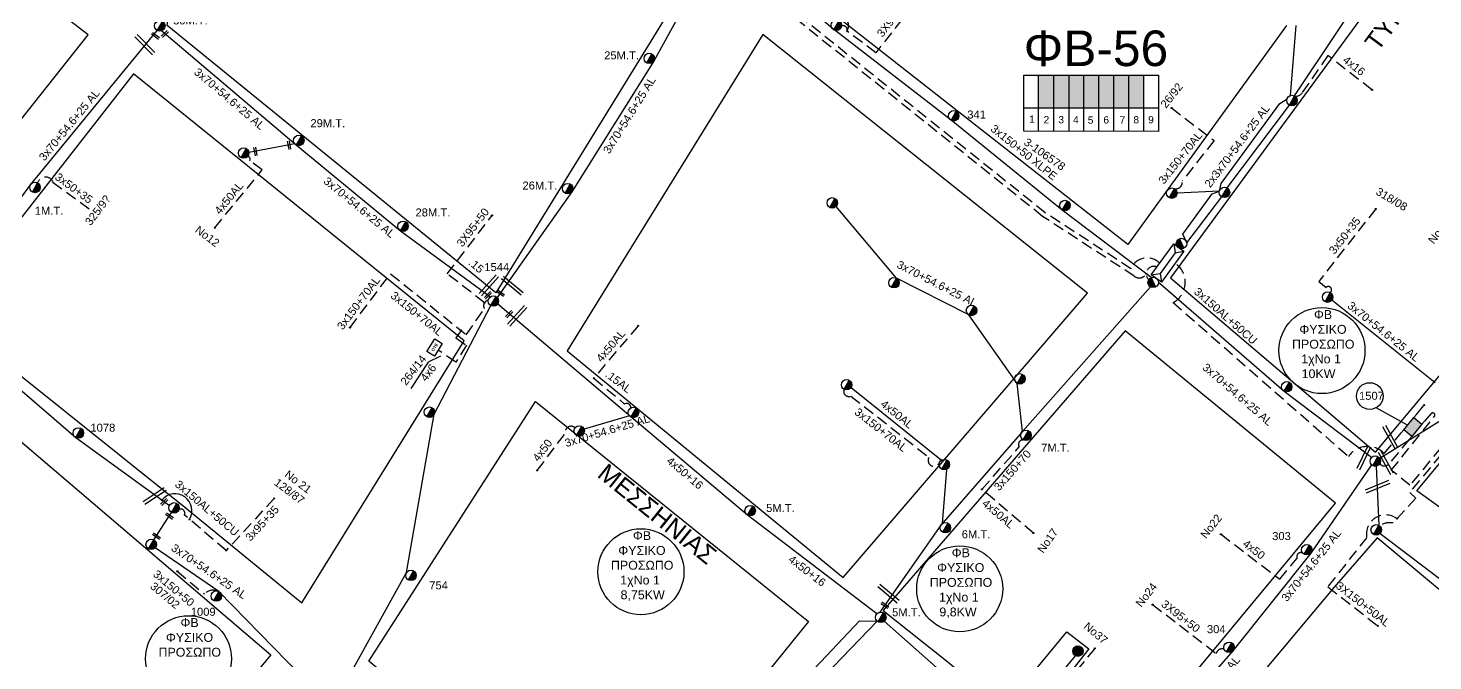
# Model space of a CAD drawing. Header units: millimetres. Extents: x 4998 to 7216, y 1887 to 2914.
# Drawn here: x 6607.2 to 6923.2, y 2088.9 to 2231.3 of the extents above; entities that cross this region are included whole.
import ezdxf
from ezdxf.enums import TextEntityAlignment as Align

# ---------------------------------------------------------------- set-up
doc = ezdxf.new("R2010")
doc.units = ezdxf.units.MM
doc.linetypes.add('DASHED', pattern=[19.05, 12.7, -6.35])
for name, color, linetype, lineweight in [('.15AL', 7, 'DASHED', 30), ('3x150+50', 7, 'Continuous', 30), ('3x150+50 XLPE', 7, 'SYN_LINE', 30), ('3X150+50AL', 7, 'Continuous', 30), ('3x150+70', 7, 'Continuous', 30), ('3x150+70AL', 7, 'DASHED', 30), ('3x150AL+50CU', 7, 'Continuous', 30), ('3x50+35', 7, 'Continuous', 30), ('3x70+54.6+25 AL', 7, 'SYN_LINE', 30), ('3x95+35', 7, 'Continuous', 30), ('3X95+50', 7, 'Continuous', 30), ('4x16', 7, 'Continuous', 30), ('4x50', 7, 'Continuous', 30), ('4x50+16', 7, 'Continuous', 30), ('4x50+16AL', 7, 'Continuous', 30), ('4x50AL', 7, 'Continuous', 30), ('4x6', 7, 'SYN_LINE', 30), ('Υπόβαθρο ΔΕΗ', 7, 'Continuous', 30)]:
    doc.layers.add(name, color=color, linetype=linetype, lineweight=lineweight)
for name, color, linetype in [('3x50+35CU', 7, 'Continuous'), ('Link Box 4 Διευθύνσεων', 7, 'Continuous'), ('Pillar OTE', 7, 'Continuous'), ('text οδών', 7, 'Continuous'), ('text_kalodion', 7, 'Continuous'), ('Άγνωστα', 7, 'Continuous'), ('ΑΓΝΩΣΤΟ ΕΝΑΕΡΙΟ ΚΑΛΩΔΙΟ', 7, 'Continuous'), ('Επιγραφές - Σχήματα', 7, 'Continuous'), ('Καλώδια ΧΤ   3x150AL+50CU', 7, 'DASHED'), ('Μηχανική τομή', 7, 'Continuous'), ('Στύλος Ξύλινος', 7, 'Continuous'), ('Στύλος Ξύλινος @ 1', 7, 'Continuous'), ('Στύλος ΦΜ', 7, 'Continuous'), ('Στύλος ΦΜ @ 1', 7, 'Continuous'), ('Συνδέσεις', 7, 'Continuous'), ('Τομή', 7, 'Continuous'), ('Υποσταθμός εναέριος 2 στύλων', 7, 'Continuous'), ('Υποσταθμός πόλεως', 7, 'Continuous')]:
    doc.layers.add(name, color=color, linetype=linetype)
doc.styles.add('arial', font='ARIAL.TTF')
doc.styles.get("Standard").update_dxf_attribs({"font": 'ARIAL.TTF'})
doc.linetypes.add('SYN_LINE', pattern='A,0.5,-0.0001,["/\\/\\/\\/",Standard,S=0.1,R=0,X=0,Y=-0.05],-0.25', length=0.7501)
doc.dimstyles.new('ISO-25', dxfattribs={"dimtxt": 2.5, "dimasz": 2.5, "dimexe": 1.25, "dimexo": 0.625, "dimtad": 1, "dimtxsty": 'Standard', "dimcen": 2.5, "dimadec": 0, "dimazin": 0, "dimtfac": 1, "dimtmove": 0, "dimatfit": 3, "dimfxl": 1, "dimarcsym": 0})

# ---------------------------------------------------------------- blocks, each defined once
blk = doc.blocks.new('ΥΠΑΡΧΩΝ ΤΣΙΜΕΝΤΕΝΙΟΣ ΣΤΥΛΟΣ')
at = {"layer": 'Στύλος ΦΜ'}
blk.add_hatch(color=7, dxfattribs=at).paths.add_polyline_path([(-1.29, -2.28, 0.574793), (2.62, 0, 0.268822), (1.3, 2.27)])
at = {"layer": 'Στύλος ΦΜ', "color": 7}
blk.add_line((-1.29, -2.28), (1.3, 2.27), dxfattribs=at)
blk.add_circle((0, 0), 2.62, dxfattribs=at)
at = {"layer": 'Στύλος ΦΜ', "flags": 4}
for tag, p in [('ΤΥΠΟΣ', (-4.91, 3.03)), ('ΑΡΙΘΜΟΣ', (-4.68, 8.05))]:
    blk.add_attdef(tag, p, '', height=4, dxfattribs=at)
blk = doc.blocks.new('ΥΠΟΣΤΑΘΜΟΣ ΕΝΑΕΡΙΟΣ ΕΠΙ 2 ΣΤΥΛΩΝ')
at = {"layer": 'Υποσταθμός εναέριος 2 στύλων', "linetype": 'Continuous'}
for points in [[(-11.97, -2.11, 0.574793), (-8.45, -0.07, 0.268822), (-9.64, 1.98)], [(9.68, -2.15, 0.574793), (13.19, -0.1, 0.268822), (12.01, 1.95)]]:
    blk.add_hatch(color=256, dxfattribs=at).paths.add_polyline_path(points)
for p, q in [((-11.97, -2.11), (-9.64, 1.98)), ((9.68, -2.15), (12.01, 1.95))]:
    blk.add_line(p, q, dxfattribs=at)
for centre in [(-10.81, -0.07), (10.84, -0.1)]:
    blk.add_circle(centre, 2.36, dxfattribs=at)
at = {"layer": 'Υποσταθμός πόλεως', "linetype": 'Continuous', "ltscale": 40}
blk.add_lwpolyline([(-8.57, 2.82), (8.57, 2.82), (8.57, -2.82), (-8.57, -2.82)], close=True, dxfattribs=at)
for points in [[(-5.75, 0), (-8.57, 2.82)], [(-8.57, -2.82), (-5.75, 0)], [(-5.75, 0), (5.75, 0)], [(5.75, 0), (8.57, 2.82)], [(8.57, -2.82), (5.75, 0)]]:
    blk.add_lwpolyline(points, dxfattribs=at)
at = {"layer": 'Υποσταθμός εναέριος 2 στύλων', "ltscale": 40, "flags": 1}
for tag, p in [('ΜΕΤΑΣΧΗΜΑΤΙΣΜΟΣ', (14.09, 2.51)), ('ΙΣΧΥΣ', (14.07, -0.28)), ('ΑΡΙΘΜΟΣ', (14.19, -3))]:
    blk.add_attdef(tag, p, '', height=1.8, dxfattribs=at)
blk = doc.blocks.new('ΥΠΑΡΧΩΝ ΞΥΛΙΝΟΣ ΣΤΥΛΟΣ')
at = {"layer": 'Στύλος Ξύλινος'}
h = blk.add_hatch(color=7, dxfattribs=at)
h.paths.add_polyline_path([(-2.62, 0, 0.270008), (-1.29, -2.28), (1.3, 2.27, 0.576266)])
h.paths.add_polyline_path([(-1.29, -2.28, 0.574793), (2.62, 0, 0.268822), (1.3, 2.27)])
at = {"layer": 'Στύλος Ξύλινος', "color": 7}
blk.add_line((-1.29, -2.28), (1.3, 2.27), dxfattribs=at)
blk.add_circle((0, 0), 2.62, dxfattribs=at)
at = {"layer": 'Στύλος Ξύλινος', "flags": 4}
for tag, p in [('ΑΡΙΘΜΟΣ', (-4.91, 8.6)), ('ΤΥΠΟΣ', (-4.85, 3.39))]:
    blk.add_attdef(tag, p, '', height=4, dxfattribs=at)
blk = doc.blocks.new('LINK BOX 4 ΑΝΑΧΩΡΗΣΕΩΝ')
at = {"layer": 'Link Box 4 Διευθύνσεων', "ltscale": 40}
blk.add_hatch(color=256, dxfattribs=at).paths.add_polyline_path([(-3.54, 0), (-3.54, -4.67), (3.54, -4.67), (3.54, 0)])
for p, q in [((-3.54, 0), (-5.33, 0)), ((5.33, 0), (3.54, 0)), ((-3.54, -4.67), (-5.33, -4.67)), ((5.33, -4.67), (3.54, -4.67))]:
    blk.add_line(p, q, dxfattribs=at)
blk.add_lwpolyline([(-3.54, -4.67), (-3.54, 0), (3.54, 0), (3.54, -4.67)], close=True, dxfattribs=at)
blk = doc.blocks.new('ΜΗΧΑΝΙΚΗ ΤΟΜΗ')
at = {"layer": 'Μηχανική τομή', "ltscale": 40}
for p, q in [((-1.9, 0.8), (5.7, 0.8)), ((-1.9, -0.8), (5.7, -0.8))]:
    blk.add_line(p, q, dxfattribs=at)
blk = doc.blocks.new('ΤΟΜΗ')
at = {"layer": 'Τομή', "ltscale": 40}
for p, q in [((-5.7, 0), (17.1, 0)), ((-5.7, -2.8), (17.1, -2.8))]:
    blk.add_line(p, q, dxfattribs=at)
blk = doc.blocks.new('_ΣΥΝΔΕΣΗ')
at = {"layer": 'Συνδέσεις', "linetype": 'SYN_LINE', "ltscale": 40}
blk.add_hatch(color=256, dxfattribs=at).paths.add_polyline_path([(0.5, 0, 1), (-0.5, 0, 1)])
at = {"layer": 'Συνδέσεις'}
blk.add_circle((0, 0), 0.5, dxfattribs=at)
blk = doc.blocks.new('PILLAR ΟΤΕ')
at = {"layer": 'Pillar OTE', "ltscale": 40}
blk.add_lwpolyline([(-3.31, 2.02), (3.39, 2.02), (3.39, -1.99), (-3.31, -1.99)], close=True, dxfattribs=at)
at = {"layer": 'Pillar OTE', "insert": (-1.81, 0.71), "char_height": 1.3575, "width": 109.961, "attachment_point": 1}
blk.add_mtext('{\\fArial|b1|i0|c161|p34;OTE}', dxfattribs=at)

msp = doc.modelspace()

# ---------------------------------------------------------------- hatches: boundary and pattern name
at = {"layer": 'Καλώδια ΧΤ   3x150AL+50CU', "linetype": 'DASHED', "lineweight": -3, "ltscale": 0.2}
h = msp.add_hatch(color=151, dxfattribs=at)
h.dxf.hatch_style = 1
h.paths.add_polyline_path([(6837.91, 2220.72), (6834.47, 2220.72), (6834.47, 2213.36), (6837.91, 2213.35)])
h = msp.add_hatch(color=6, dxfattribs=at)
h.dxf.hatch_style = 1
h.paths.add_polyline_path([(6837.91, 2213.35), (6841.34, 2213.35), (6841.35, 2220.72), (6837.91, 2220.72)])
h = msp.add_hatch(color=85, dxfattribs=at)
h.dxf.hatch_style = 1
h.paths.add_polyline_path([(6844.64, 2220.72), (6841.35, 2220.72), (6841.34, 2213.35), (6844.64, 2213.35)])
h = msp.add_hatch(color=5, dxfattribs=at)
h.dxf.hatch_style = 1
h.paths.add_polyline_path([(6844.64, 2213.35), (6848.03, 2213.34), (6848.03, 2220.72), (6844.64, 2220.72)])
h = msp.add_hatch(color=2, dxfattribs=at)
h.dxf.hatch_style = 1
h.paths.add_polyline_path([(6848.03, 2213.34), (6851.42, 2213.34), (6851.43, 2220.72), (6848.03, 2220.72)])
h = msp.add_hatch(color=30, dxfattribs=at)
h.dxf.hatch_style = 1
h.paths.add_polyline_path([(6851.42, 2213.34), (6854.82, 2213.34), (6854.82, 2220.71), (6851.43, 2220.71)])
h = msp.add_hatch(color=62, dxfattribs=at)
h.dxf.hatch_style = 1
h.paths.add_polyline_path([(6854.76, 2213.34), (6858.16, 2213.33), (6858.16, 2220.71), (6854.76, 2220.71)])

# ---------------------------------------------------------------- linework, layer by layer
at = {"layer": '.15AL', "color": 27, "linetype": 'DASHED', "lineweight": -3, "ltscale": 0.2}
msp.add_lwpolyline([(6709.84, 2169.51), (6701.45, 2175.99)], dxfattribs=at)
at = {"layer": '.15AL', "color": 5, "linetype": 'DASHED', "lineweight": -3, "ltscale": 0.2}
msp.add_lwpolyline([(6734.42, 2152.52), (6741.35, 2146.7, -0.600857), (6742.76, 2145.82, 31.261271)], format="xyb", dxfattribs=at)
at = {"lineweight": -3, "ltscale": 0.2}
for centre in [(6898.24, 2158.73), (6745.03, 2108.97), (6816.75, 2105.12), (6643.26, 2089.4)]:
    msp.add_circle(centre, 9.67, dxfattribs=at)
at = {"layer": '3x150+50', "color": 85, "linetype": 'DASHED', "lineweight": -3, "ltscale": 0.2}
msp.add_lwpolyline([(6919.5, 2144.32), (6921.23, 2146.45)], dxfattribs=at)
for points in [[(6932.85, 2135.22), (6927.4, 2139.75), (6918.03, 2128.45), (6913.84, 2131.79), (6923.62, 2144.03, 0.784298), (6922.82, 2144.59), (6921.29, 2142.82)], [(6917.87, 2138.74), (6913.24, 2133.2, -0.499717), (6911.28, 2133.3, -1.106299)]]:
    msp.add_lwpolyline(points, format="xyb", dxfattribs=at)
at = {"layer": '3x150+50', "color": 1, "linetype": 'DASHED', "lineweight": -3, "ltscale": 0.2}
for points in [[(6932.17, 2134.4), (6927.49, 2138.29), (6917.98, 2126.83), (6919.37, 2125.53), (6914.24, 2119.95, 0.189457), (6911.21, 2119.29, -35.831577)], [(6640.74, 2109.08), (6646.83, 2103.97, -0.300342), (6649.65, 2104.66, -5.331337)]]:
    msp.add_lwpolyline(points, format="xyb", dxfattribs=at)
at = {"layer": '3x150+50 XLPE', "color": 62, "linetype": 'DASHED', "lineweight": -3, "ltscale": 0.2}
msp.add_lwpolyline([(6861.73, 2178.37, 0.544384), (6855.28, 2177.14), (6836, 2189.74), (6766.49, 2245.38, -0.333181), (6767.89, 2255.34), (6784.16, 2285.16, 0.495779), (6783.26, 2287.19)], format="xyb", dxfattribs=at)
at = {"layer": '3x150+50 XLPE', "color": 2, "linetype": 'DASHED', "lineweight": -3, "ltscale": 0.2}
for points in [[(6858.72, 2176.02, -0.475461), (6856, 2175.48), (6835.41, 2188.93), (6764.51, 2245.69, -0.358511), (6763.41, 2250.92, -2.669737)], [(6859.29, 2174.7, -0.854531), (6861.13, 2177.54, 4.287496)]]:
    msp.add_lwpolyline(points, format="xyb", dxfattribs=at)
at = {"layer": '3X150+50AL', "color": 1, "linetype": 'DASHED', "lineweight": -3, "ltscale": 0.2}
msp.add_lwpolyline([(6915.13, 2120.92, 0.671295), (6908.3, 2116.68), (6899.57, 2105.59), (6910.8, 2096.79)], format="xyb", dxfattribs=at)
at = {"layer": '3x150+70', "color": 85, "linetype": 'DASHED', "lineweight": -3, "ltscale": 0.2}
msp.add_lwpolyline([(6821.74, 2127.5), (6830.15, 2137.05, -0.624269), (6831.06, 2138.63, 2.47624)], format="xyb", dxfattribs=at)
at = {"layer": '3x150+70AL', "color": 151, "linetype": 'DASHED', "lineweight": -3, "ltscale": 0.2}
msp.add_lwpolyline([(6864.41, 2213.32), (6873.96, 2205.97), (6866.79, 2196.89, -0.547401), (6865.04, 2195.17, 3.812597)], format="xyb", dxfattribs=at)
at = {"layer": '3x150+70AL', "color": 27, "linetype": 'DASHED', "lineweight": -3, "ltscale": 0.2}
msp.add_lwpolyline([(6679.6, 2163.92), (6688.72, 2176.02)], dxfattribs=at)
msp.add_lwpolyline([(6688.72, 2176.02), (6705.75, 2162.29), (6709.82, 2168.18, -0.53306), (6710.69, 2170.06, 43.83357)], format="xyb", dxfattribs=at)
at = {"layer": '3x150+70AL', "color": 85, "linetype": 'DASHED', "lineweight": -3, "ltscale": 0.2}
msp.add_lwpolyline([(6790.72, 2150.01, 0.662771), (6792.28, 2148.5), (6809.82, 2134.69, 1.003745), (6812.15, 2133.37, 96.686357)], format="xyb", dxfattribs=at)
at = {"layer": '3x150AL+50CU', "color": 5, "linetype": 'DASHED', "lineweight": -3, "ltscale": 0.2}
msp.add_lwpolyline([(6865.23, 2178.39, -0.566351), (6864.76, 2169.55), (6904.21, 2134.91, -0.464841), (6912.25, 2135.6), (6916.08, 2140.24)], format="xyb", dxfattribs=at)
at = {"layer": '3x150AL+50CU', "color": 30, "linetype": 'DASHED', "lineweight": -3, "ltscale": 0.2}
msp.add_lwpolyline([(6651.74, 2113.76), (6642.32, 2121.72, 0.706367), (6641.14, 2123.01, -2.882483)], format="xyb", dxfattribs=at)
at = {"layer": '3x50+35', "color": 30, "linetype": 'DASHED', "lineweight": -3, "ltscale": 0.2}
msp.add_lwpolyline([(6620.92, 2190.53), (6612.82, 2196.47, 0.751092), (6609.32, 2196.46, 3.172961)], format="xyb", dxfattribs=at)
at = {"layer": '3x50+35', "color": 62, "linetype": 'DASHED', "lineweight": -3, "ltscale": 0.2}
msp.add_lwpolyline([(6910.33, 2190.59), (6897.54, 2174.31), (6899.17, 2172.96, -1.055912), (6900.1, 2171.78, 13.129257)], format="xyb", dxfattribs=at)
at = {"layer": '3x50+35CU', "color": 27, "linetype": 'DASHED', "lineweight": -3, "ltscale": 0.2}
msp.add_lwpolyline([(6847.13, 2091.71), (6831.52, 2072.54, -0.54591), (6830.14, 2072.68, -1.566157)], format="xyb", dxfattribs=at)
at = {"layer": '3x70+54.6+25 AL', "color": 6, "linetype": 'SYN_LINE', "lineweight": -3, "ltscale": 20}
msp.add_lwpolyline([(6763, 2251.31), (6747.99, 2223.99), (6729.48, 2194.47), (6712.69, 2170.69)], dxfattribs=at)
at = {"layer": '3x70+54.6+25 AL', "color": 30, "linetype": 'SYN_LINE', "lineweight": -3, "ltscale": 20}
for points in [[(6586.95, 2167.66), (6607.71, 2196.02), (6636.21, 2230.77)], [(6587.11, 2165.73), (6617.89, 2139.17), (6638.97, 2123.88)], [(6759.71, 2053.28), (6758.65, 2056.4), (6774.98, 2076.9), (6778.47, 2077.37), (6778.03, 2080.71), (6794.23, 2097.9), (6798.15, 2097.87)]]:
    msp.add_lwpolyline(points, dxfattribs=at)
at = {"layer": '3x70+54.6+25 AL', "color": 151, "linetype": 'SYN_LINE', "lineweight": -3, "ltscale": 20}
for points in [[(6637.22, 2230.7), (6667.49, 2204.99), (6690.95, 2185.68), (6711.21, 2170.86)], [(6876.9, 2195.34), (6890.91, 2213.97)]]:
    msp.add_lwpolyline(points, dxfattribs=at)
at = {"layer": '3x70+54.6+25 AL', "color": 30, "linetype": 'SYN_LINE', "lineweight": -3, "ltscale": 15}
msp.add_lwpolyline([(6867.83, 2183.01), (6866.92, 2184.92), (6873.58, 2194.01), (6875.17, 2194.61), (6875.54, 2196.32), (6888.78, 2214.31), (6890.39, 2215.39)], dxfattribs=at)
at = {"layer": '3x70+54.6+25 AL', "color": 151, "linetype": 'SYN_LINE', "lineweight": -3, "ltscale": 10}
msp.add_lwpolyline([(6667.15, 2205.27), (6656.83, 2203.3)], dxfattribs=at)
at = {"layer": '3x70+54.6+25 AL', "color": 151, "linetype": 'SYN_LINE', "lineweight": -3, "ltscale": 15}
msp.add_lwpolyline([(6867.83, 2183.01), (6875.73, 2193.3)], dxfattribs=at)
at = {"layer": '3x70+54.6+25 AL', "color": 85, "linetype": 'SYN_LINE', "lineweight": -3, "ltscale": 20}
for points in [[(6830.86, 2140.54), (6829.7, 2151.34), (6818.83, 2166.74), (6802.54, 2175.02), (6788.97, 2191.18)], [(6909.42, 2133.01), (6895.71, 2113.13), (6878.21, 2091.14), (6861, 2071.51), (6848.96, 2058.48)]]:
    msp.add_lwpolyline(points, dxfattribs=at)
at = {"layer": '3x70+54.6+25 AL', "color": 2, "linetype": 'SYN_LINE', "lineweight": -3, "ltscale": 20}
msp.add_lwpolyline([(6909.36, 2134.64), (6889.74, 2149.56), (6861.46, 2174.02)], dxfattribs=at)
at = {"layer": '3x70+54.6+25 AL', "color": 27, "linetype": 'SYN_LINE', "lineweight": -3, "ltscale": 20}
for points in [[(6676.1, 2079.56), (6692.32, 2108.79), (6698.53, 2144.39), (6711.27, 2168.85)], [(6829.74, 2074.36), (6842.77, 2090.07)]]:
    msp.add_lwpolyline(points, dxfattribs=at)
at = {"layer": '3x70+54.6+25 AL', "color": 62, "linetype": 'SYN_LINE', "lineweight": -3, "ltscale": 20}
for points in [[(6923.69, 2151.45), (6900.45, 2170.05)], [(6935.6, 2149.59), (6911.28, 2134.42)]]:
    msp.add_lwpolyline(points, dxfattribs=at)
at = {"layer": '3x70+54.6+25 AL', "color": 5, "linetype": 'SYN_LINE', "lineweight": -3, "ltscale": 10}
msp.add_lwpolyline([(6742.45, 2144.07), (6732.26, 2141.01)], dxfattribs=at)
at = {"layer": '3x70+54.6+25 AL', "color": 1, "linetype": 'SYN_LINE', "lineweight": -3, "ltscale": 8}
msp.add_lwpolyline([(6635.44, 2116.14), (6639.43, 2122.32)], dxfattribs=at)
at = {"layer": '3x70+54.6+25 AL', "color": 1, "linetype": 'SYN_LINE', "lineweight": -3, "ltscale": 20}
msp.add_lwpolyline([(6674.65, 2079.34), (6650.1, 2104.51), (6635.72, 2114.32)], dxfattribs=at)
at = {"layer": '3x70+54.6+25 AL', "color": 5, "linetype": 'SYN_LINE', "lineweight": -3, "ltscale": 20}
msp.add_lwpolyline([(6759.71, 2053.28), (6778.47, 2077.37), (6798.15, 2097.87)], dxfattribs=at)
at = {"layer": '3x95+35', "color": 30, "linetype": 'DASHED', "lineweight": -3, "ltscale": 0.2}
msp.add_lwpolyline([(6662.52, 2125.45), (6651.74, 2113.76)], dxfattribs=at)
at = {"layer": '3X95+50', "color": 6, "linetype": 'DASHED', "lineweight": -3, "ltscale": 0.2}
for points in [[(6791.85, 2252.98), (6781.31, 2238.97), (6787.06, 2234.27, -0.780139), (6791.42, 2230.59, -270.582279)], [(6808.4, 2239.21), (6797.91, 2225.76), (6791.42, 2230.59, 0.594049), (6790.17, 2231.8, -37.982642)]]:
    msp.add_lwpolyline(points, format="xyb", dxfattribs=at)
at = {"layer": '3X95+50', "color": 27, "linetype": 'DASHED', "lineweight": -3, "ltscale": 0.2}
msp.add_lwpolyline([(6701.45, 2175.99), (6711.54, 2189.11)], dxfattribs=at)
at = {"layer": '3X95+50', "color": 85, "linetype": 'DASHED', "lineweight": -3, "ltscale": 0.2}
msp.add_lwpolyline([(6860.15, 2101.56), (6874.46, 2090.56, -0.457922), (6876.27, 2091.51, 4.763484)], format="xyb", dxfattribs=at)
at = {"layer": '4x16', "color": 151, "linetype": 'DASHED', "lineweight": -3, "ltscale": 0.2}
msp.add_lwpolyline([(6909.49, 2217.39), (6899.58, 2225.14), (6893.76, 2216.7, -0.300881), (6892.08, 2216.02, -30.97136)], format="xyb", dxfattribs=at)
at = {"layer": '4x50', "color": 151, "linetype": 'Continuous', "lineweight": -3, "ltscale": 0.2}
msp.add_lwpolyline([(6875.17, 2194.61), (6865.64, 2194.13)], dxfattribs=at)
at = {"layer": '4x50', "color": 5, "linetype": 'DASHED', "lineweight": -3, "ltscale": 0.2}
msp.add_lwpolyline([(6721.7, 2131.76), (6728.06, 2140.16, -0.747542), (6730.18, 2141.34, -6.113128)], format="xyb", dxfattribs=at)
at = {"layer": '4x50', "color": 85, "linetype": 'DASHED', "lineweight": -3, "ltscale": 0.2}
msp.add_lwpolyline([(6875.53, 2117.39), (6888.73, 2107.3), (6892.67, 2112.04, -0.783084), (6893.99, 2113.09, -59.136415)], format="xyb", dxfattribs=at)
at = {"layer": '4x50+16', "color": 30, "linetype": 'Continuous', "lineweight": -3, "ltscale": 0.2}
msp.add_lwpolyline([(6892.08, 2216.02), (6911.27, 2244.87), (6930.47, 2268.79)], dxfattribs=at)
at = {"layer": '4x50+16', "color": 5, "linetype": 'Continuous', "lineweight": -3, "ltscale": 0.2}
msp.add_lwpolyline([(6798.11, 2099.48), (6769.03, 2121.68), (6742.78, 2143.79), (6712.82, 2169.2)], dxfattribs=at)
at = {"layer": '4x50+16AL', "color": 85, "linetype": 'Continuous', "lineweight": -3, "ltscale": 0.2}
for points in [[(6859.64, 2173.09), (6830.86, 2140.54), (6812.52, 2119.46), (6798.78, 2099.86)], [(6813.77, 2132), (6812.81, 2119.79)]]:
    msp.add_lwpolyline(points, dxfattribs=at)
at = {"layer": '4x50AL', "color": 151, "linetype": 'DASHED', "lineweight": -3, "ltscale": 0.2}
msp.add_lwpolyline([(6649.17, 2186.37), (6659.85, 2199.38), (6657.02, 2201.48, 1.061803), (6656.11, 2202.09, 5.77416)], format="xyb", dxfattribs=at)
at = {"layer": '4x50AL', "color": 5, "linetype": 'DASHED', "lineweight": -3, "ltscale": 0.2}
msp.add_lwpolyline([(6744.4, 2164.32), (6734.42, 2152.52)], dxfattribs=at)
at = {"layer": '4x50AL', "color": 85, "linetype": 'Continuous', "lineweight": -3, "ltscale": 0.2}
msp.add_lwpolyline([(6792.32, 2150.44), (6812.63, 2134.05)], dxfattribs=at)
at = {"layer": '4x50AL', "color": 1, "linetype": 'Continuous', "lineweight": -3, "ltscale": 0.2}
for points in [[(6910.42, 2132.69), (6911.03, 2119.41)], [(6911.31, 2117.59), (6958.48, 2081.83), (6993.16, 2062.06)]]:
    msp.add_lwpolyline(points, dxfattribs=at)
at = {"layer": '4x50AL', "color": 85, "linetype": 'DASHED', "lineweight": -3, "ltscale": 0.2}
msp.add_lwpolyline([(6833.33, 2117.66), (6821.74, 2127.5)], dxfattribs=at)
at = {"layer": '4x50AL', "color": 27, "linetype": 'Continuous', "lineweight": -3, "ltscale": 0.2}
msp.add_lwpolyline([(6846.96, 2058.84), (6839.71, 2063.38), (6828.58, 2072.31), (6799.79, 2097.84)], dxfattribs=at)
at = {"layer": '4x6', "color": 27, "linetype": 'DASHED', "lineweight": -3, "ltscale": 0.2}
msp.add_lwpolyline([(6704.56, 2163.25), (6703.43, 2161.57), (6705.77, 2159.95), (6703.38, 2156.09), (6699.44, 2158.84)], dxfattribs=at)
at = {"layer": 'Pillar OTE', "lineweight": -3, "ltscale": 40}
for points in [[(6831.14, 2208.08), (6831.14, 2220.72), (6861.47, 2220.71), (6861.47, 2208.05), (6831.14, 2208.08)], [(6834.46, 2208.07), (6834.47, 2220.72)], [(6837.9, 2208.07), (6837.91, 2220.72)], [(6841.34, 2208.07), (6841.35, 2220.72)], [(6844.64, 2208.06), (6844.64, 2220.72)], [(6848.03, 2208.06), (6848.03, 2220.72)], [(6851.42, 2208.06), (6851.43, 2220.72)], [(6854.76, 2208.05), (6854.76, 2220.72)], [(6858.15, 2208.05), (6858.15, 2220.72)], [(6831.14, 2213.36), (6861.47, 2213.33)]]:
    msp.add_lwpolyline(points, dxfattribs=at)
at = {"layer": 'ΑΓΝΩΣΤΟ ΕΝΑΕΡΙΟ ΚΑΛΩΔΙΟ', "color": 6, "linetype": 'Continuous', "lineweight": -3, "ltscale": 0.2}
msp.add_lwpolyline([(6859.8, 2175.15), (6839.83, 2190.34), (6814.82, 2210.54), (6788.03, 2231.26), (6764.66, 2250.98)], dxfattribs=at)
at = {"layer": 'ΑΓΝΩΣΤΟ ΕΝΑΕΡΙΟ ΚΑΛΩΔΙΟ', "color": 151, "linetype": 'Continuous', "lineweight": -3, "ltscale": 0.2}
msp.add_lwpolyline([(6891.13, 2216.11), (6892.41, 2231.86)], dxfattribs=at)
at = {"layer": 'Υπόβαθρο ΔΕΗ', "color": 7, "lineweight": -3}
for points in [[(6756.04, 2242.67), (6712.37, 2171.7), (6638.48, 2231.91), (6638.57, 2232.9), (6641.84, 2237.7), (6685.46, 2298.43)], [(6981.53, 2220.99), (6931.87, 2267.49), (6864.19, 2175.09), (6910.29, 2135.9)], [(6620.69, 2229.75), (6582.25, 2259.33), (6539.92, 2207.62), (6564.36, 2187.62), (6578.04, 2176.02)], [(6790.51, 2107.69), (6845.5, 2171.68), (6772.46, 2229.82), (6728.44, 2158.64)], [(6630.89, 2221), (6588.44, 2166.69), (6642.44, 2123.46), (6668.75, 2101.99), (6705.28, 2160.95)], [(6814.16, 2088.62), (6826.7, 2078.24), (6840.88, 2095.45), (6845.76, 2091.59), (6831.7, 2073.69), (6847.92, 2059.93), (6901.28, 2124.4), (6854, 2163.14), (6799.53, 2100.21)], [(6910.66, 2116.57), (6901.01, 2105.53), (6884.71, 2086.1), (6923.08, 2053.54), (6949.09, 2084.6)]]:
    msp.add_lwpolyline(points, close=True, dxfattribs=at)
for points in [[(6890.27, 2231.89), (6854.58, 2182.59), (6778.87, 2242.01)], [(6972.18, 2089.27), (6972.18, 2089.27), (6919.57, 2127.18), (6972.18, 2190.56)], [(6574.37, 2084.32), (6541.13, 2040.44), (6506.47, 2063.42), (6550.2, 2118.76), (6581.74, 2158.56), (6661.77, 2090.26), (6592.29, 2006.49), (6550.01, 2035.07), (6584.27, 2081.16)], [(6697.16, 2156.09), (6693.26, 2150.17)], [(6744.21, 2063.9), (6750.88, 2058.09), (6738.3, 2043.44), (6683.86, 2088.86), (6721.34, 2147.25), (6782.71, 2097.78), (6755.04, 2063.58), (6746.16, 2071.72)]]:
    msp.add_lwpolyline(points, dxfattribs=at)
at = {"layer": 'Υπόβαθρο ΔΕΗ', "lineweight": -3}
msp.add_lwpolyline([(6917.52, 2141.95), (6910.44, 2145.87)], dxfattribs=at)
msp.add_circle((6909, 2148.5), 3, dxfattribs=at)
msp.add_arc((6640.22, 2122.7), 3.8, 328.982, 140.6719, dxfattribs=at)

# ---------------------------------------------------------------- block references
at = {"layer": 'Link Box 4 Διευθύνσεων', "lineweight": -3, "xscale": 0.4999999999999998, "yscale": 0.4999999999999998, "zscale": 0.4999999999999998, "rotation": 50.06124215148231}
msp.add_blockref('LINK BOX 4 ΑΝΑΧΩΡΗΣΕΩΝ', (6917.79, 2142.28), dxfattribs=at)
at = {"layer": 'Pillar OTE', "xscale": 0.5, "yscale": 0.5, "zscale": 0.5, "rotation": 58}
msp.add_blockref('PILLAR ΟΤΕ', (6698.61, 2159.39), dxfattribs=at)
at = {"layer": 'Μηχανική τομή', "lineweight": -3}
for p, xscale, yscale, zscale, rotation in [((6635.45, 2229.85), 0.2499999999999676, 0.2499999999999676, 0.2499999999999676, 323.3474730402167), ((6638.29, 2230.3), 0.2499999999999677, 0.2499999999999677, 0.2499999999999677, 224.4586911181066), ((6665.76, 2205.44), 0.2499999999999677, 0.2499999999999677, 0.2499999999999677, 280.8019874519951), ((6658.19, 2204), 0.2499999999999677, 0.2499999999999677, 0.2499999999999677, 280.8019874519951), ((6710.97, 2171.52), 0.2499999999999677, 0.2499999999999677, 0.2499999999999677, 224.4586911181066), ((6713.06, 2171.96), 0.2499999999999677, 0.2499999999999677, 0.2499999999999677, 324.1037806745974), ((6715.73, 2167.26), 0.2499999999999677, 0.2499999999999677, 0.2499999999999677, 224.4586911181066), ((6638.11, 2124.99), 0.2499999999999677, 0.2499999999999677, 0.2499999999999677, 224.4586911181066), ((6638.58, 2121.81), 0.2499999999999677, 0.2499999999999677, 0.2499999999999677, 324.539246428026), ((6635.66, 2117.29), 0.2499999999999677, 0.2499999999999677, 0.2499999999999677, 324.539246428026), ((6799.51, 2101.73), 0.2499999999999677, 0.2499999999999677, 0.2499999999999677, 324.1037806745974)]:
    msp.add_blockref('ΜΗΧΑΝΙΚΗ ΤΟΜΗ', p, dxfattribs=dict(at, xscale=xscale, yscale=yscale, zscale=zscale, rotation=rotation))
at = {"layer": 'Στύλος Ξύλινος @ 1', "lineweight": -3, "ltscale": 40, "xscale": 0.4499999999998181, "yscale": 0.4499999999998181, "zscale": 0.4499999999998181}
msp.add_blockref('ΥΠΑΡΧΩΝ ΞΥΛΙΝΟΣ ΣΤΥΛΟΣ', (6843.35, 2091.1), dxfattribs=at)
at = {"layer": 'Στύλος ΦΜ @ 1', "lineweight": -3, "ltscale": 40}
ref = msp.add_blockref('ΥΠΑΡΧΩΝ ΤΣΙΜΕΝΤΕΝΙΟΣ ΣΤΥΛΟΣ', (6636.79, 2231.8), dxfattribs=dict(at, xscale=0.4499999999998375, yscale=0.4499999999998375, zscale=0.4499999999998375))
ref.add_attrib('ΤΥΠΟΣ', '30M.T.', (6639.78, 2232.12), dxfattribs={"layer": 'Στύλος ΦΜ', "height": 1.8, "flags": 4})
for p, xscale, yscale, zscale in [((6789, 2231.94), 0.4499999999997656, 0.4499999999997656, 0.4499999999997656), ((6891.5, 2215), 0.4499999999998375, 0.4499999999998375, 0.4499999999998375), ((6655.66, 2203.18), 0.4499999999997958, 0.4499999999997958, 0.4499999999997958), ((6864.46, 2194.15), 0.4499999999998375, 0.4499999999998375, 0.4499999999998375), ((6876.31, 2194.32), 0.4499999999998375, 0.4499999999998375, 0.4499999999998375), ((6788.08, 2191.96), 0.4499999999998181, 0.4499999999998181, 0.4499999999998181), ((6840.41, 2191.36), 0.4499999999998375, 0.4499999999998375, 0.4499999999998375), ((6801.96, 2174), 0.4499999999998181, 0.4499999999998181, 0.4499999999998181), ((6899.51, 2170.76), 0.4499999999998181, 0.4499999999998181, 0.4499999999998181), ((6819.41, 2167.76), 0.4499999999998181, 0.4499999999998181, 0.4499999999998181), ((6791.3, 2151.04), 0.4499999999998181, 0.4499999999998181, 0.4499999999998181), ((6830.28, 2152.37), 0.4499999999998181, 0.4499999999998181, 0.4499999999998181), ((6890.32, 2150.59), 0.4499999999998181, 0.4499999999998181, 0.4499999999998181), ((6697.45, 2144.86), 0.4499999999998181, 0.4499999999998181, 0.4499999999998181), ((6743.36, 2144.81), 0.4499999999998181, 0.4499999999998181, 0.4499999999998181), ((6731.14, 2140.65), 0.4499999999998181, 0.4499999999998181, 0.4499999999998181), ((6813.29, 2133.08), 0.4499999999998181, 0.4499999999998181, 0.4499999999998181), ((6910.24, 2133.85), 0.4499999999998027, 0.4499999999998027, 0.4499999999998027), ((6640.01, 2123.34), 0.4499999999997944, 0.4499999999997944, 0.4499999999997944), ((6910.45, 2118.39), 0.4499999999998027, 0.4499999999998027, 0.4499999999998027), ((6634.86, 2115.12), 0.4499999999997944, 0.4499999999997944, 0.4499999999997944)]:
    msp.add_blockref('ΥΠΑΡΧΩΝ ΤΣΙΜΕΝΤΕΝΙΟΣ ΣΤΥΛΟΣ', p, dxfattribs=dict(at, xscale=xscale, yscale=yscale, zscale=zscale))
ref = msp.add_blockref('ΥΠΑΡΧΩΝ ΤΣΙΜΕΝΤΕΝΙΟΣ ΣΤΥΛΟΣ', (6746.91, 2224.47), dxfattribs=dict(at, xscale=0.4499999999997014, yscale=0.4499999999997014, zscale=0.4499999999997014))
ref.add_attrib('ΤΥΠΟΣ', '25M.T.', (6736.76, 2224.26), dxfattribs={"layer": 'Στύλος ΦΜ', "height": 1.8, "flags": 4})
ref = msp.add_blockref('ΥΠΑΡΧΩΝ ΤΣΙΜΕΝΤΕΝΙΟΣ ΣΤΥΛΟΣ', (6815.4, 2211.56), dxfattribs=dict(at, xscale=0.4499999999997656, yscale=0.4499999999997656, zscale=0.4499999999997656))
ref.add_attrib('ΤΥΠΟΣ', '341', (6818.45, 2210.95), dxfattribs={"layer": 'Στύλος ΦΜ', "height": 1.8, "flags": 4})
ref = msp.add_blockref('ΥΠΑΡΧΩΝ ΤΣΙΜΕΝΤΕΝΙΟΣ ΣΤΥΛΟΣ', (6668.07, 2206.01), dxfattribs=dict(at, xscale=0.4499999999997933, yscale=0.4499999999997933, zscale=0.4499999999997933))
ref.add_attrib('ΤΥΠΟΣ', '29M.T.', (6670.68, 2209), dxfattribs={"layer": 'Στύλος ΦΜ', "height": 1.8, "flags": 4})
ref = msp.add_blockref('ΥΠΑΡΧΩΝ ΤΣΙΜΕΝΤΕΝΙΟΣ ΣΤΥΛΟΣ', (6608.73, 2195.43), dxfattribs=dict(at, xscale=0.4499999999997958, yscale=0.4499999999997958, zscale=0.4499999999997958))
ref.add_attrib('ΤΥΠΟΣ', '1M.T.', (6608.66, 2189.3), dxfattribs={"layer": 'Στύλος ΦΜ', "height": 1.8, "flags": 4})
ref = msp.add_blockref('ΥΠΑΡΧΩΝ ΤΣΙΜΕΝΤΕΝΙΟΣ ΣΤΥΛΟΣ', (6728.55, 2195.18), dxfattribs=dict(at, xscale=0.4499999999997014, yscale=0.4499999999997014, zscale=0.4499999999997014))
ref.add_attrib('ΤΥΠΟΣ', '26M.T.', (6718.39, 2194.97), dxfattribs={"layer": 'Στύλος ΦΜ', "height": 1.8, "flags": 4})
ref = msp.add_blockref('ΥΠΑΡΧΩΝ ΤΣΙΜΕΝΤΕΝΙΟΣ ΣΤΥΛΟΣ', (6691.53, 2186.7), dxfattribs=dict(at, xscale=0.4499999999997933, yscale=0.4499999999997933, zscale=0.4499999999997933))
ref.add_attrib('ΤΥΠΟΣ', '28M.T.', (6694.32, 2188.91), dxfattribs={"layer": 'Στύλος ΦΜ', "height": 1.8, "flags": 4})
ref = msp.add_blockref('ΥΠΑΡΧΩΝ ΤΣΙΜΕΝΤΕΝΙΟΣ ΣΤΥΛΟΣ', (6711.85, 2169.87), dxfattribs=dict(at, xscale=0.4499999999997056, yscale=0.4499999999997056, zscale=0.4499999999997056))
ref.add_attrib('ΤΥΠΟΣ', '1544', (6709.81, 2176.62), dxfattribs={"layer": 'Στύλος ΦΜ', "height": 1.8, "flags": 4})
ref = msp.add_blockref('ΥΠΑΡΧΩΝ ΤΣΙΜΕΝΤΕΝΙΟΣ ΣΤΥΛΟΣ', (6618.47, 2140.19), dxfattribs=dict(at, xscale=0.4499999999997944, yscale=0.4499999999997944, zscale=0.4499999999997944))
ref.add_attrib('ΤΥΠΟΣ', '1078', (6621.19, 2140.48), dxfattribs={"layer": 'Στύλος ΦΜ', "height": 1.8, "flags": 4})
ref = msp.add_blockref('ΥΠΑΡΧΩΝ ΤΣΙΜΕΝΤΕΝΙΟΣ ΣΤΥΛΟΣ', (6831.64, 2139.66), dxfattribs=dict(at, xscale=0.4499999999998181, yscale=0.4499999999998181, zscale=0.4499999999998181))
ref.add_attrib('ΤΥΠΟΣ', '7M.T.', (6835.08, 2135.99), dxfattribs={"layer": 'Στύλος ΦΜ', "height": 1.8, "flags": 4})
ref = msp.add_blockref('ΥΠΑΡΧΩΝ ΤΣΙΜΕΝΤΕΝΙΟΣ ΣΤΥΛΟΣ', (6769.61, 2122.7), dxfattribs=dict(at, xscale=0.4499999999998108, yscale=0.4499999999998108, zscale=0.4499999999998108))
ref.add_attrib('ΤΥΠΟΣ', '5M.T.', (6773.2, 2122.42), dxfattribs={"layer": 'Στύλος ΦΜ', "height": 1.8, "flags": 4})
ref = msp.add_blockref('ΥΠΑΡΧΩΝ ΤΣΙΜΕΝΤΕΝΙΟΣ ΣΤΥΛΟΣ', (6813.53, 2118.87), dxfattribs=dict(at, xscale=0.449999999999842, yscale=0.449999999999842, zscale=0.449999999999842))
ref.add_attrib('ΤΥΠΟΣ', '6M.T.', (6817.21, 2116.5), dxfattribs={"layer": 'Στύλος ΦΜ', "height": 1.8, "rotation": 360, "flags": 4})
ref = msp.add_blockref('ΥΠΑΡΧΩΝ ΤΣΙΜΕΝΤΕΝΙΟΣ ΣΤΥΛΟΣ', (6894.83, 2113.92), dxfattribs=dict(at, xscale=0.449999999999857, yscale=0.449999999999857, zscale=0.449999999999857))
ref.add_attrib('ΤΥΠΟΣ', '303', (6887.04, 2116.09), dxfattribs={"layer": 'Στύλος ΦΜ', "height": 1.8, "flags": 4})
ref = msp.add_blockref('ΥΠΑΡΧΩΝ ΤΣΙΜΕΝΤΕΝΙΟΣ ΣΤΥΛΟΣ', (6693.31, 2108.14), dxfattribs=dict(at, xscale=0.4499999999998599, yscale=0.4499999999998599, zscale=0.4499999999998599))
ref.add_attrib('ΤΥΠΟΣ', '754', (6697.41, 2105.01), dxfattribs={"layer": 'Στύλος ΦΜ', "height": 1.8, "rotation": 360, "flags": 4})
ref = msp.add_blockref('ΥΠΑΡΧΩΝ ΤΣΙΜΕΝΤΕΝΙΟΣ ΣΤΥΛΟΣ', (6649.52, 2103.49), dxfattribs=dict(at, xscale=0.4499999999997944, yscale=0.4499999999997944, zscale=0.4499999999997944))
ref.add_attrib('ΤΥΠΟΣ', '1009', (6643.77, 2099.06), dxfattribs={"layer": 'Στύλος ΦΜ', "height": 1.8, "flags": 4})
ref = msp.add_blockref('ΥΠΑΡΧΩΝ ΤΣΙΜΕΝΤΕΝΙΟΣ ΣΤΥΛΟΣ', (6798.99, 2098.7), dxfattribs=dict(at, xscale=0.4499999999997993, yscale=0.4499999999997993, zscale=0.4499999999997993))
ref.add_attrib('ΤΥΠΟΣ', '5M.T.', (6801.54, 2098.95), dxfattribs={"layer": 'Στύλος ΦΜ', "height": 1.8, "flags": 4})
ref = msp.add_blockref('ΥΠΑΡΧΩΝ ΤΣΙΜΕΝΤΕΝΙΟΣ ΣΤΥΛΟΣ', (6877.36, 2091.95), dxfattribs=dict(at, xscale=0.449999999999857, yscale=0.449999999999857, zscale=0.449999999999857))
ref.add_attrib('ΤΥΠΟΣ', '304', (6872.36, 2095.14), dxfattribs={"layer": 'Στύλος ΦΜ', "height": 1.8, "flags": 4})
at = {"layer": 'Συνδέσεις', "lineweight": -3, "xscale": 0.25, "yscale": 0.25, "zscale": 0.25}
for p in [(6791.42, 2230.59), (6909.49, 2217.39), (6864.41, 2213.32), (6910.34, 2190.59), (6711.54, 2189.12), (6649.17, 2186.37), (6858.72, 2176.02), (6709.84, 2169.51), (6679.6, 2163.92), (6704.57, 2163.25), (6744.4, 2164.32), (6734.42, 2152.52), (6921.23, 2146.45), (6721.7, 2131.77), (6821.74, 2127.51), (6637.28, 2125.11), (6662.52, 2125.46), (6643.48, 2120.74), (6915.13, 2120.93), (6833.33, 2117.67), (6875.53, 2117.39), (6651.74, 2113.76), (6640.74, 2109.08), (6860.15, 2101.57), (6910.8, 2096.79), (6847.13, 2091.72)]:
    msp.add_blockref('_ΣΥΝΔΕΣΗ', p, dxfattribs=at)
at = {"layer": 'Τομή', "lineweight": -3}
for p, xscale, yscale, zscale, rotation in [((6632.7, 2228.83), 0.2499999999999995, 0.2499999999999995, 0.2499999999999995, 314.3801961794199), ((6712.02, 2174.25), 0.2499999999999995, 0.2499999999999995, 0.2499999999999995, 227.8240082002596), ((6716.97, 2172.12), 0.2499999999999995, 0.2499999999999995, 0.2499999999999995, 140.1840430427969), ((6718.42, 2167.38), 0.2499999999999995, 0.2499999999999995, 0.2499999999999995, 227.8240082002596), ((6914.04, 2137.83), 0.2499999999999994, 0.2499999999999994, 0.2499999999999994, 119.0620036033774), ((6908.56, 2135.71), 0.2499999999999994, 0.2499999999999994, 0.2499999999999994, 244.3486370975022), ((6913.06, 2132.05), 0.2499999999999994, 0.2499999999999994, 0.2499999999999994, 119.0620036033774), ((6634.24, 2125.56), 0.2499999999999995, 0.2499999999999995, 0.2499999999999995, 33.22103535722605), ((6912.16, 2128.3), 0.2499999999999994, 0.2499999999999994, 0.2499999999999994, 202.301285088156), ((6801.59, 2102.84), 0.2499999999999995, 0.2499999999999995, 0.2499999999999995, 140.1840430427969)]:
    msp.add_blockref('ΤΟΜΗ', p, dxfattribs=dict(at, xscale=xscale, yscale=yscale, zscale=zscale, rotation=rotation))
at = {"layer": 'Υποσταθμός εναέριος 2 στύλων', "lineweight": -3, "xscale": 0.5000000000000321, "yscale": 0.5000000000000321, "zscale": 0.5000000000000321, "rotation": 233.9864172800245}
msp.add_blockref('ΥΠΟΣΤΑΘΜΟΣ ΕΝΑΕΡΙΟΣ ΕΠΙ 2 ΣΤΥΛΩΝ', (6863.51, 2178.43), dxfattribs=at)

# ---------------------------------------------------------------- texts
at = {"lineweight": -3, "ltscale": 30, "char_height": 1.63, "width": 11.2573, "attachment_point": 1}
for s, insert in [('1', (6832.38, 2211.64)), ('2', (6835.62, 2211.5)), ('3', (6838.95, 2211.5)), ('4', (6842.26, 2211.5)), ('5', (6845.56, 2211.42)), ('6', (6849.08, 2211.45)), ('7', (6852.71, 2211.45)), ('8', (6855.82, 2211.48)), ('9', (6859.15, 2211.5))]:
    msp.add_mtext(s, dxfattribs=dict(at, insert=insert))
at = {"layer": 'text οδών', "lineweight": -3}
for s, rotation, p in [('ΤΥΜΦΥΡΗΣΤΟΥ', 53.3825, (6921.94, 2244.19)), ('ΜΕΣΣΗΝΙΑΣ', 321.1301, (6748.71, 2121.98))]:
    msp.add_text(s, height=4, rotation=rotation, dxfattribs=at).set_placement(p, align=Align.MIDDLE_CENTER)
at = {"layer": 'text_kalodion', "linetype": 'Continuous', "lineweight": -3, "ltscale": 0.2}
for s, rotation, p in [('3X95+50', 52.0504, (6801.77, 2233.64)), ('3x70+54.6+25 AL', 319.6466, (6652.48, 2215.38)), ('4x16', 321.9907, (6905.46, 2222.82)), ('3x70+54.6+25 AL', 57.918, (6742.42, 2211.72)), ('3x70+54.6+25 AL', 50.6485, (6616.43, 2209.5)), ('2x3x70+54.6+25 AL', 53.0326, (6879.16, 2204.77)), ('3x150+50 XLPE', 321.3205, (6831.2, 2203.34)), ('3x150+70AL', 51.695, (6866.38, 2202.13)), ('3x50+35', 323.7896, (6617.48, 2195.27)), ('3x70+54.6+25 AL', 320.54, (6681.71, 2190.95)), ('4x50AL', 50.612, (6652.34, 2193.07)), ('3X95+50', 52.4517, (6707.22, 2186.45)), ('3x50+35', 51.8267, (6903.35, 2184.62)), ('.15', 319.8866, (6707.99, 2177.82)), ('3x70+54.6+25 AL', 333.0257, (6811.67, 2173.78)), ('3x150+70AL', 53.0134, (6681.49, 2169.43)), ('3x150+70AL', 321.1264, (6694.64, 2167.04)), ('3x150AL+50CU', 318.7162, (6876.58, 2166.52)), ('3x70+54.6+25 AL', 321.3105, (6912.13, 2163.01)), ('4x50AL', 49.7741, (6738.24, 2159.82)), ('4x6', 53.0134, (6697.2, 2153.77)), ('3x70+54.6+25 AL', 319.1404, (6879.26, 2148.86)), ('.15AL', 322.8075, (6739.98, 2151.75)), ('4x50AL', 321.0992, (6802.65, 2144.41)), ('3x70+54.6+25 AL', 16.6935, (6737.47, 2140.7)), ('3x150+70AL', 321.7657, (6799.04, 2140.89)), ('4x50', 52.8487, (6722.87, 2136.29)), ('4x50+16', 319.8866, (6754.94, 2131.19)), ('3x150+70', 48.6117, (6828.63, 2131.8)), ('3x150AL+50CU', 319.8046, (6647.42, 2123.28)), ('3x95+35', 47.3062, (6659.82, 2119.87)), ('4x50AL', 319.6604, (6825.45, 2121.99)), ('3x70+54.6+25 AL', 51.4972, (6895.84, 2110.41)), ('3x70+54.6+25 AL', 325.6941, (6647.88, 2109.05)), ('4x50', 322.5984, (6882.95, 2113.98)), ('4x50+16', 322.6474, (6782.43, 2109.18)), ('3x150+50', 320.0179, (6639.94, 2105.27)), ('307/02', 320.0179, (6637.98, 2103.64)), ('3X150+50AL', 321.9186, (6907.49, 2101.67)), ('3X95+50', 322.4492, (6866.48, 2098.97)), ('3x70+54.6+25 AL', 48.7562, (6872.75, 2082.18))]:
    msp.add_text(s, height=1.8, rotation=rotation, dxfattribs=at).set_placement(p, align=Align.MIDDLE_CENTER)
at = {"layer": 'Άγνωστα', "color": 7, "lineweight": -3, "char_height": 1.8, "attachment_point": 1}
for s, insert, width, rotation in [('26/92', (6861.76, 2214.24), 4.551914400963138e-14, 51.729), ('3-106578', (6832.04, 2206.69), 4.551914400963138e-14, 324.9328), ('325/9?', (6619.82, 2187.79), 4.551914400963139e-14, 52.971), ('318/08', (6911.1, 2195.54), 4.551914400963138e-14, 329.1429), ('No 14', (6921.96, 2183.68), 4.551914400963138e-14, 51.729), ('No12', (6645.65, 2186.97), 4.551914400963139e-14, 322.971), ('264/14', (6690.79, 2151.84), 4.551914400963139e-14, 52.523), ('No 21', (6665.78, 2131.94), 4.551914400963139e-14, 322.971), ('128/87', (6663.44, 2130.11), 4.551914400963139e-14, 322.971), ('No22', (6870.74, 2117.39), 4.551914400963138e-14, 51.729), ('No17', (6834.08, 2114.01), 4.551914400963138e-14, 54.9328), ('No24', (6856.16, 2101.96), 4.551914400963138e-14, 51.729), ('No37', (6845.65, 2097.79), 4.551914400963138e-14, 319.8711)]:
    msp.add_mtext(s, dxfattribs=dict(at, insert=insert, width=width, rotation=rotation))
at = {"layer": 'Άγνωστα', "color": 7, "lineweight": -3, "insert": (6906.58, 2149.46), "char_height": 1.8, "width": 4.551914400963142e-14, "attachment_point": 1}
msp.add_mtext('1507', dxfattribs=at)
at = {"layer": 'Επιγραφές - Σχήματα', "lineweight": -3, "insert": (6831.13, 2230.75), "char_height": 8, "width": 15.5504, "attachment_point": 1, "style": 'arial'}
msp.add_mtext('ΦB-56', dxfattribs=at)
at = {"layer": 'Υπόβαθρο ΔΕΗ', "lineweight": -3, "char_height": 2, "width": 17.2548, "attachment_point": 1}
for s, insert in [('{\\W8.64836; }ΦΒ \\P{\\W4.42067; }ΦΥΣΙΚΟ \\P{\\W2.28183; }ΠΡΟΣΩΠΟ', (6889.73, 2167.84)), ('{\\W5.64925; }1χΝο 1\\P{\\W5.75643; }10KW', (6889.2, 2157.86)), ('{\\W8.64836; }ΦΒ \\P{\\W4.42067; }ΦΥΣΙΚΟ \\P{\\W2.28183; }ΠΡΟΣΩΠΟ', (6736.52, 2118.09)), ('{\\W8.64836; }ΦΒ \\P{\\W4.42067; }ΦΥΣΙΚΟ \\P{\\W2.28183; }ΠΡΟΣΩΠΟ', (6808.24, 2114.24)), ('{\\W5.64925; }1χΝο 1\\P{\\W5.75643; }8,75KW', (6735.99, 2108.1)), ('{\\W5.64925; }1χΝο 1\\P{\\W5.75643; }9,8KW', (6807.71, 2104.25)), ('{\\W8.64836; }ΦΒ \\P{\\W4.42067; }ΦΥΣΙΚΟ \\P{\\W2.28183; }ΠΡΟΣΩΠΟ', (6634.74, 2098.52))]:
    msp.add_mtext(s, dxfattribs=dict(at, insert=insert))

# ---------------------------------------------------------------- leaders
at = {"layer": 'Επιγραφές - Σχήματα', "ltscale": 40}
msp.add_leader([(6699.91, 2157.48), (6697.16, 2156.09)], dimstyle='ISO-25', override={"dimasz": 1, "dimtad": 0}, dxfattribs=at)

doc.saveas('drawing.dxf')
